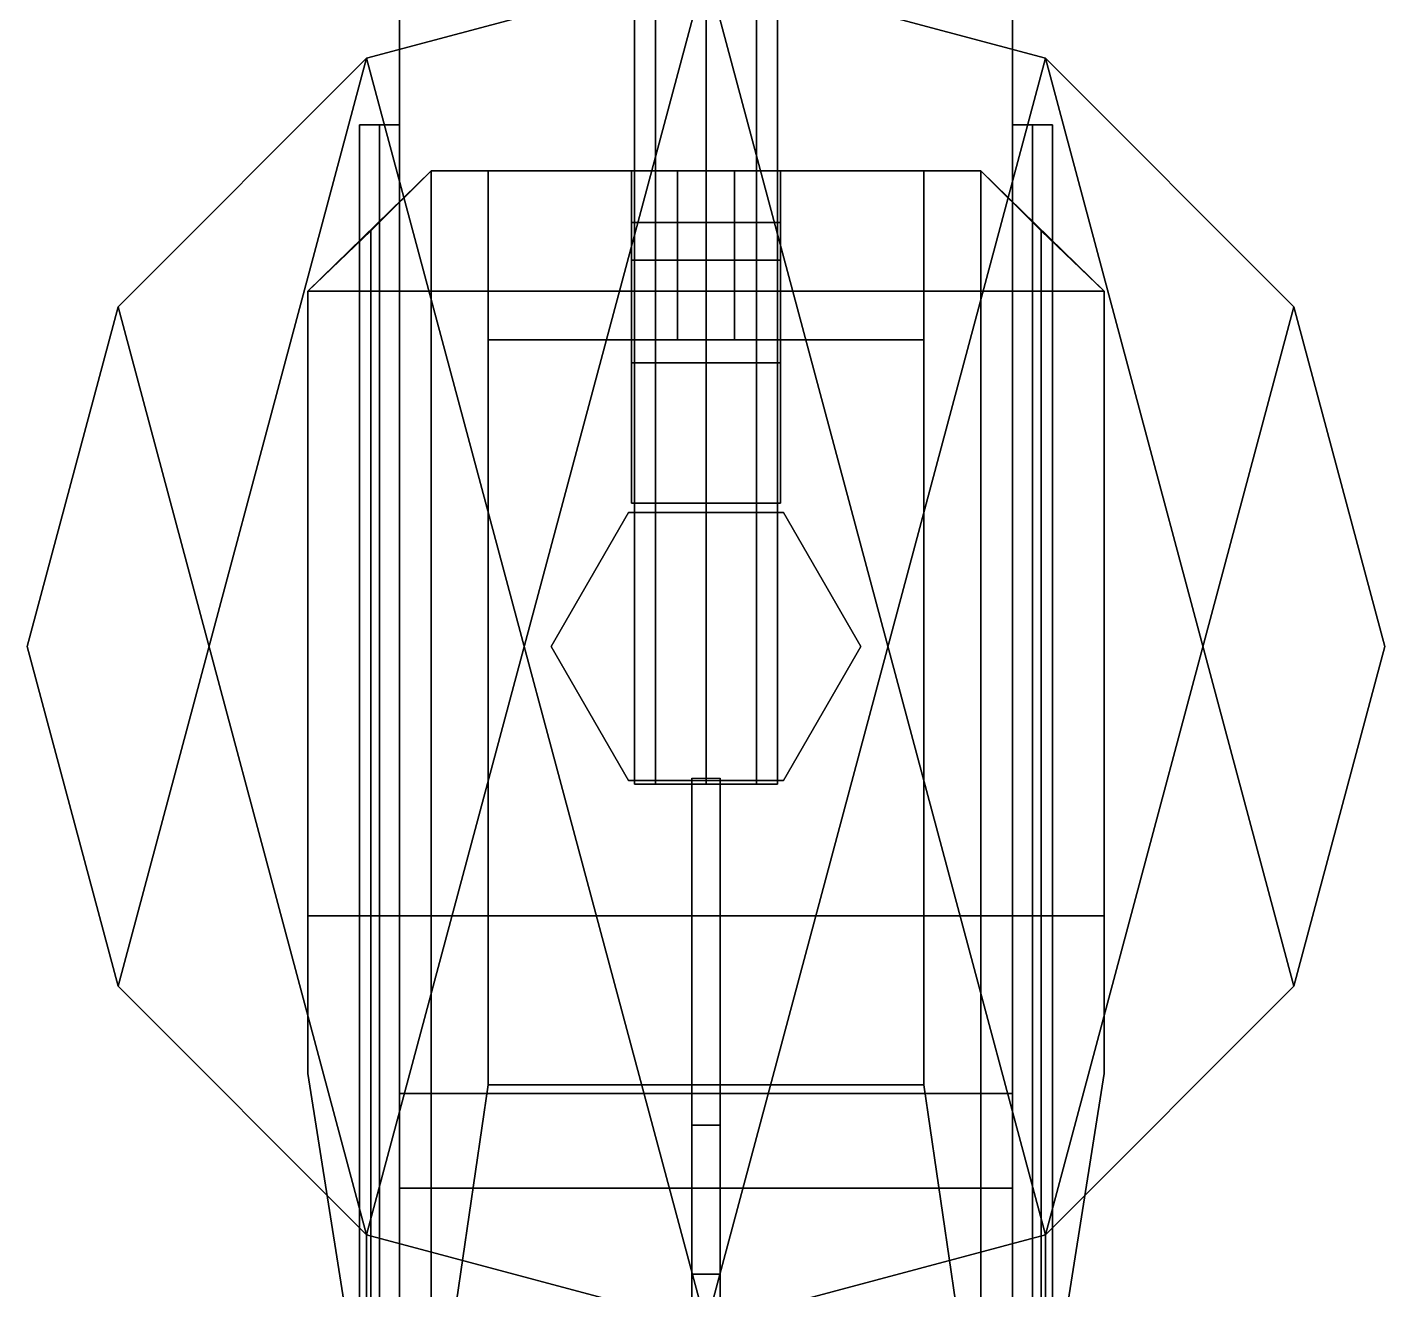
# Model space of a CAD drawing. Header units: millimetres. Extents: x -5.7 to 2.4, y -19.3 to 8.9.
# Drawn here: x -2.37 to 2.37, y -2.245 to 2.161 of the extents above; entities that cross this region are included whole.
import ezdxf

# ---------------------------------------------------------------- set-up
doc = ezdxf.new("R2010")
doc.units = ezdxf.units.MM
for name, color, linetype in [('gun', 1, 'Continuous'), ('sleeve', 5, 'Continuous'), ('supports', 5, 'Continuous'), ('turret', 2, 'Continuous')]:
    doc.layers.add(name, color=color, linetype=linetype)

msp = doc.modelspace()

# ---------------------------------------------------------------- linework, layer by layer
for points in [[(-1.07, 2.33, 0.99), (-1.07, 2.5, 0.3), (-1.07, -1.89, 0.3), (-1.07, -1.56, 0.99)], [(-1.07, -1.89, 0.3), (-1.07, 2.5, 0.3), (1.07, 2.5, 0.3), (1.07, -1.89, 0.3)], [(1.07, -1.89, 0.3), (1.07, 2.5, 0.3), (1.07, 2.33, 0.99), (1.07, -1.56, 0.99)], [(1.07, -1.56, 0.99), (1.07, 2.33, 0.99), (-1.07, 2.33, 0.99), (-1.07, -1.56, 0.99)], [(-1.07, -1.56, 0.99), (-1.07, -1.89, 0.3), (-1.07, -2.69, 1.41), (-1.07, -2.51, 1.89)], [(1.07, -2.51, 1.89), (1.07, -1.56, 0.99), (-1.07, -1.56, 0.99), (-1.07, -2.51, 1.89)], [(1.07, -2.69, 1.41), (1.07, -1.89, 0.3), (1.07, -1.56, 0.99), (1.07, -2.51, 1.89)], [(-1.07, -2.69, 1.41), (-1.07, -1.89, 0.3), (1.07, -1.89, 0.3), (1.07, -2.69, 1.41)]]:
    msp.add_3dface(points)
at = {"layer": 'gun'}
for points in [[(-0.25, -0.48, 3.45), (-0.1768, -0.48, 3.6268), (-0.1768, 2.27, 3.6268), (-0.25, 2.27, 3.45)], [(-0.1768, -0.48, 3.2732), (-0.25, -0.48, 3.45), (-0.25, 2.27, 3.45), (-0.1768, 2.27, 3.2732)], [(-0.1768, -0.48, 3.6268), (0, -0.48, 3.7), (0, 2.27, 3.7), (-0.1768, 2.27, 3.6268)], [(0, -0.48, 3.2), (-0.1768, -0.48, 3.2732), (-0.1768, 2.27, 3.2732), (0, 2.27, 3.2)], [(0, -0.48, 3.7), (0.1768, -0.48, 3.6268), (0.1768, 2.27, 3.6268), (0, 2.27, 3.7)], [(0.1768, -0.48, 3.2732), (0, -0.48, 3.2), (0, 2.27, 3.2), (0.1768, 2.27, 3.2732)], [(0.1768, -0.48, 3.6268), (0.25, -0.48, 3.45), (0.25, 2.27, 3.45), (0.1768, 2.27, 3.6268)], [(0.25, -0.48, 3.45), (0.1768, -0.48, 3.2732), (0.1768, 2.27, 3.2732), (0.25, 2.27, 3.45)]]:
    msp.add_3dface(points, dxfattribs=at)
at = {"layer": 'sleeve'}
for points in [[(-0.26, 1.48, 3.45), (-0.26, 1.3487, 3.94), (0.26, 1.3487, 3.94), (0.26, 1.48, 3.45)], [(-0.26, 1.3487, 2.96), (-0.26, 1.48, 3.45), (0.26, 1.48, 3.45), (0.26, 1.3487, 2.96)], [(-0.26, 1.3487, 3.94), (-0.26, 0.99, 4.2987), (0.26, 0.99, 4.2987), (0.26, 1.3487, 3.94)], [(-0.26, 0.99, 2.6013), (-0.26, 1.3487, 2.96), (0.26, 1.3487, 2.96), (0.26, 0.99, 2.6013)], [(-0.26, 0.99, 4.2987), (-0.26, 0.5, 4.43), (0.26, 0.5, 4.43), (0.26, 0.99, 4.2987)], [(-0.26, 0.5, 2.47), (-0.26, 0.99, 2.6013), (0.26, 0.99, 2.6013), (0.26, 0.5, 2.47)]]:
    msp.add_3dface(points, dxfattribs=at)
at = {"layer": 'supports'}
for points in [[(-1.21, -2.6, 1.68), (-1.14, -2.6, 1.75), (-1.14, 1.82, 1.3), (-1.21, 1.82, 1.23)], [(-1.14, -2.6, 1.61), (-1.21, -2.6, 1.68), (-1.21, 1.82, 1.23), (-1.14, 1.82, 1.16)], [(-1.14, 1.82, 1.3), (-1.07, 1.82, 1.23), (-1.14, 1.82, 1.16), (-1.21, 1.82, 1.23)], [(-1.14, -2.6, 1.75), (-1.07, -2.6, 1.68), (-1.07, 1.82, 1.23), (-1.14, 1.82, 1.3)], [(-1.07, -2.6, 1.68), (-1.14, -2.6, 1.61), (-1.14, 1.82, 1.16), (-1.07, 1.82, 1.23)], [(1.07, -2.6, 1.68), (1.14, -2.6, 1.75), (1.14, 1.82, 1.3), (1.07, 1.82, 1.23)], [(1.14, -2.6, 1.61), (1.07, -2.6, 1.68), (1.07, 1.82, 1.23), (1.14, 1.82, 1.16)], [(1.14, 1.82, 1.3), (1.21, 1.82, 1.23), (1.14, 1.82, 1.16), (1.07, 1.82, 1.23)], [(1.14, -2.6, 1.75), (1.21, -2.6, 1.68), (1.21, 1.82, 1.23), (1.14, 1.82, 1.3)], [(1.21, -2.6, 1.68), (1.14, -2.6, 1.61), (1.14, 1.82, 1.16), (1.21, 1.82, 1.23)]]:
    msp.add_3dface(points, dxfattribs=at)
at = {"layer": 'turret'}
for points in [[(0, 2.37, 2.15), (-1.185, -2.0525, 2.15), (-2.0525, -1.185, 2.15), (-1.185, 2.0525, 2.15)], [(-1.185, 2.0525, 2.25), (0, 2.37, 2.25), (0, 2.37, 2.15), (-1.185, 2.0525, 2.15)], [(1.185, 2.0525, 2.15), (0, -2.37, 2.15), (-1.185, -2.0525, 2.15), (0, 2.37, 2.15)], [(1.185, -2.0525, 2.25), (0, 2.37, 2.25), (-1.185, 2.0525, 2.25), (0, -2.37, 2.25)], [(0, 2.37, 2.25), (1.185, 2.0525, 2.25), (1.185, 2.0525, 2.15), (0, 2.37, 2.15)], [(2.0525, -1.185, 2.25), (1.185, 2.0525, 2.25), (0, 2.37, 2.25), (1.185, -2.0525, 2.25)], [(-1.185, 2.0525, 2.15), (-2.0525, -1.185, 2.15), (-2.37, 0, 2.15), (-2.0525, 1.185, 2.15)], [(-2.0525, 1.185, 2.25), (-1.185, 2.0525, 2.25), (-1.185, 2.0525, 2.15), (-2.0525, 1.185, 2.15)], [(0, -2.37, 2.25), (-1.185, 2.0525, 2.25), (-2.0525, 1.185, 2.25), (-1.185, -2.0525, 2.25)], [(2.0525, 1.185, 2.15), (1.185, -2.0525, 2.15), (0, -2.37, 2.15), (1.185, 2.0525, 2.15)], [(1.185, 2.0525, 2.25), (2.0525, 1.185, 2.25), (2.0525, 1.185, 2.15), (1.185, 2.0525, 2.15)], [(2.37, 0, 2.25), (2.0525, 1.185, 2.25), (1.185, 2.0525, 2.25), (2.0525, -1.185, 2.25)], [(-0.96, 1.66, 3.51), (-0.96, 1.66, 2.25), (-1.39, 1.24, 2.25), (-1.39, 1.24, 3.51)], [(-0.96, 1.66, 3.85), (-0.96, 1.66, 3.51), (-1.39, 1.24, 3.51), (-1.17, 1.45, 3.85)], [(-1.39, 1.24, 2.25), (-0.96, 1.66, 2.25), (-0.96, 1.66, 3.51), (-1.39, 1.24, 3.51)], [(-1.39, 1.24, 3.51), (-0.96, 1.66, 3.51), (-0.96, 1.66, 3.85), (-1.17, 1.45, 3.85)], [(-0.96, 1.66, 4.17), (-0.96, 1.66, 3.85), (-1.17, 1.45, 3.85), (-0.96, 1.66, 4.17)], [(-0.96, 1.66, 4.17), (-1.17, 1.45, 3.85), (-1.17, -2.88, 3.85), (-0.96, -2.89, 4.17)], [(-1.17, -2.88, 3.85), (-1.17, 1.45, 3.85), (-0.96, 1.66, 4.17), (-0.96, -2.89, 4.17)], [(-1.17, 1.45, 3.85), (-0.96, 1.66, 3.85), (-0.96, 1.66, 4.17)], [(0.96, 1.66, 3.19), (0.96, 1.66, 2.25), (-0.96, 1.66, 2.25), (-0.96, 1.66, 3.19)], [(-0.76, 1.66, 4.47), (-0.96, 1.66, 4.17), (-0.96, -2.89, 4.17), (-0.76, -1.53, 4.47)], [(-0.26, 1.66, 4.17), (-0.26, 1.66, 3.3), (-0.96, 1.66, 3.19), (-0.96, 1.66, 4.17)], [(-0.1, 1.66, 3.19), (-0.1, 1.66, 3.19), (-0.96, 1.66, 3.19), (-0.26, 1.66, 3.3)], [(-0.26, 1.66, 4.47), (-0.26, 1.66, 4.17), (-0.96, 1.66, 4.17), (-0.76, 1.66, 4.47)], [(-0.96, 1.66, 3.19), (-0.96, 1.66, 2.25), (0.96, 1.66, 2.25), (0.96, 1.66, 3.19)], [(-0.96, -2.89, 4.17), (-0.96, 1.66, 4.17), (-0.76, 1.66, 4.47), (-0.76, -1.53, 4.47)], [(-0.76, 1.66, 4.47), (-0.96, 1.66, 4.17), (-0.26, 1.66, 4.17), (-0.26, 1.66, 4.47)], [(-0.96, 1.66, 4.17), (-0.96, 1.66, 3.19), (-0.26, 1.66, 3.3), (-0.26, 1.66, 4.17)], [(-0.96, 1.66, 3.19), (-0.96, 1.66, 3.19), (-0.1, 1.66, 3.19), (-0.26, 1.66, 3.3)], [(-0.26, 1.07, 4.47), (-0.26, 1.66, 4.47), (-0.76, 1.66, 4.47), (-0.76, 1.07, 4.47)], [(-0.76, 1.07, 4.47), (-0.76, 1.66, 4.47), (-0.26, 1.66, 4.47), (-0.26, 1.07, 4.47)], [(-0.26, 1.07, 3.3), (-0.26, 1.66, 3.3), (-0.26, 1.66, 4.47), (-0.26, 1.07, 4.47)], [(-0.1, 1.07, 3.19), (-0.1, 1.66, 3.19), (-0.26, 1.66, 3.3), (-0.26, 1.07, 3.3)], [(-0.26, 1.07, 4.47), (-0.26, 1.66, 4.47), (-0.26, 1.66, 3.3), (-0.26, 1.07, 3.3)], [(-0.26, 1.07, 3.3), (-0.26, 1.66, 3.3), (-0.1, 1.66, 3.19), (-0.1, 1.07, 3.19)], [(0.1, 1.07, 3.19), (0.1, 1.66, 3.19), (-0.1, 1.66, 3.19), (-0.1, 1.07, 3.19)], [(-0.1, 1.07, 3.19), (-0.1, 1.66, 3.19), (0.1, 1.66, 3.19), (0.1, 1.07, 3.19)], [(0.96, 1.66, 3.19), (0.96, 1.66, 3.19), (0.1, 1.66, 3.19), (0.26, 1.66, 3.3)], [(0.26, 1.07, 3.3), (0.26, 1.66, 3.3), (0.1, 1.66, 3.19), (0.1, 1.07, 3.19)], [(0.1, 1.07, 3.19), (0.1, 1.66, 3.19), (0.26, 1.66, 3.3), (0.26, 1.07, 3.3)], [(0.1, 1.66, 3.19), (0.1, 1.66, 3.19), (0.96, 1.66, 3.19), (0.26, 1.66, 3.3)], [(0.76, 1.66, 4.47), (0.96, 1.66, 4.17), (0.26, 1.66, 4.17), (0.26, 1.66, 4.47)], [(0.76, 1.07, 4.47), (0.76, 1.66, 4.47), (0.26, 1.66, 4.47), (0.26, 1.07, 4.47)], [(0.96, 1.66, 4.17), (0.96, 1.66, 3.19), (0.26, 1.66, 3.3), (0.26, 1.66, 4.17)], [(0.26, 1.07, 4.47), (0.26, 1.66, 4.47), (0.26, 1.66, 3.3), (0.26, 1.07, 3.3)], [(0.26, 1.07, 3.3), (0.26, 1.66, 3.3), (0.26, 1.66, 4.47), (0.26, 1.07, 4.47)], [(0.26, 1.07, 4.47), (0.26, 1.66, 4.47), (0.76, 1.66, 4.47), (0.76, 1.07, 4.47)], [(0.26, 1.66, 4.47), (0.26, 1.66, 4.17), (0.96, 1.66, 4.17), (0.76, 1.66, 4.47)], [(0.26, 1.66, 4.17), (0.26, 1.66, 3.3), (0.96, 1.66, 3.19), (0.96, 1.66, 4.17)], [(0.96, -2.89, 4.17), (0.96, 1.66, 4.17), (0.76, 1.66, 4.47), (0.76, -1.53, 4.47)], [(0.76, 1.66, 4.47), (0.96, 1.66, 4.17), (0.96, -2.89, 4.17), (0.76, -1.53, 4.47)], [(1.39, 1.24, 2.25), (0.96, 1.66, 2.25), (0.96, 1.66, 3.51), (1.39, 1.24, 3.51)], [(1.39, 1.24, 3.51), (0.96, 1.66, 3.51), (0.96, 1.66, 3.85), (1.17, 1.45, 3.85)], [(1.17, 1.45, 3.85), (0.96, 1.66, 3.85), (0.96, 1.66, 4.17)], [(1.17, -2.88, 3.85), (1.17, 1.45, 3.85), (0.96, 1.66, 4.17), (0.96, -2.89, 4.17)], [(0.96, 1.66, 3.51), (0.96, 1.66, 2.25), (1.39, 1.24, 2.25), (1.39, 1.24, 3.51)], [(0.96, 1.66, 4.17), (1.17, 1.45, 3.85), (1.17, -2.88, 3.85), (0.96, -2.89, 4.17)], [(0.96, 1.66, 3.85), (0.96, 1.66, 3.51), (1.39, 1.24, 3.51), (1.17, 1.45, 3.85)], [(0.96, 1.66, 4.17), (0.96, 1.66, 3.85), (1.17, 1.45, 3.85), (0.96, 1.66, 4.17)], [(-1.17, 1.45, 3.85), (-1.39, 1.24, 3.51), (-1.39, -1.49, 3.51), (-1.17, -2.88, 3.85)], [(-1.39, -1.49, 3.51), (-1.39, 1.24, 3.51), (-1.17, 1.45, 3.85), (-1.17, -2.88, 3.85)], [(1.39, -1.49, 3.51), (1.39, 1.24, 3.51), (1.17, 1.45, 3.85), (1.17, -2.88, 3.85)], [(1.17, 1.45, 3.85), (1.39, 1.24, 3.51), (1.39, -1.49, 3.51), (1.17, -2.88, 3.85)], [(-1.39, 1.24, 3.51), (-1.39, 1.24, 1.84), (-1.39, -0.94, 1.84), (-1.39, -0.94, 3.51)], [(1.39, 1.24, 2.15), (1.39, 1.24, 1.84), (-1.39, 1.24, 1.84), (-1.39, 1.24, 2.15)], [(-1.39, -0.94, 1.84), (-1.39, 1.24, 1.84), (1.39, 1.24, 1.84), (1.39, -0.94, 1.84)], [(-1.39, -0.94, 1.84), (-1.39, 1.24, 1.84), (-1.39, 1.24, 3.51), (-1.39, -0.94, 3.51)], [(1.39, -0.94, 1.84), (1.39, 1.24, 1.84), (-1.39, 1.24, 1.84), (-1.39, -0.94, 1.84)], [(1.39, -0.94, 1.84), (1.39, 1.24, 1.84), (1.39, 1.24, 3.51), (1.39, -0.94, 3.51)], [(1.39, 1.24, 3.51), (1.39, 1.24, 1.84), (1.39, -0.94, 1.84), (1.39, -0.94, 3.51)], [(-2.37, 0, 2.25), (-2.0525, 1.185, 2.25), (-2.0525, 1.185, 2.15), (-2.37, 0, 2.15)], [(-1.185, -2.0525, 2.25), (-2.0525, 1.185, 2.25), (-2.37, 0, 2.25), (-2.0525, -1.185, 2.25)], [(2.37, 0, 2.15), (2.0525, -1.185, 2.15), (1.185, -2.0525, 2.15), (2.0525, 1.185, 2.15)], [(2.0525, 1.185, 2.25), (2.37, 0, 2.25), (2.37, 0, 2.15), (2.0525, 1.185, 2.15)], [(0.76, -1.53, 4.47), (0.76, 1.07, 4.47), (-0.76, 1.07, 4.47), (-0.76, -1.53, 4.47)], [(-0.76, -1.53, 4.47), (-0.76, 1.07, 4.47), (0.76, 1.07, 4.47), (0.76, -1.53, 4.47)], [(0.26, 1.07, 4.47), (0.26, 1.07, 3.3), (-0.26, 1.07, 3.3), (-0.26, 1.07, 4.47)], [(-0.26, 1.07, 4.47), (-0.26, 1.07, 3.3), (0.26, 1.07, 3.3), (0.26, 1.07, 4.47)], [(-0.27, 0.4677, 0.99), (-0.54, 0, 0.99), (-0.54, 0, 1.84), (-0.27, 0.4677, 1.84)], [(0.27, 0.4677, 0.99), (-0.27, 0.4677, 0.99), (-0.27, 0.4677, 1.84), (0.27, 0.4677, 1.84)], [(0.54, 0, 0.99), (0.27, 0.4677, 0.99), (0.27, 0.4677, 1.84), (0.54, 0, 1.84)], [(-0.54, 0, 0.99), (-0.27, -0.4677, 0.99), (-0.27, -0.4677, 1.84), (-0.54, 0, 1.84)], [(-2.0525, -1.185, 2.25), (-2.37, 0, 2.25), (-2.37, 0, 2.15), (-2.0525, -1.185, 2.15)], [(0.27, -0.4677, 0.99), (0.54, 0, 0.99), (0.54, 0, 1.84), (0.27, -0.4677, 1.84)], [(2.37, 0, 2.25), (2.0525, -1.185, 2.25), (2.0525, -1.185, 2.15), (2.37, 0, 2.15)], [(-0.27, -0.4677, 0.99), (0.27, -0.4677, 0.99), (0.27, -0.4677, 1.84), (-0.27, -0.4677, 1.84)], [(-0.05, -0.94, 1.52), (-0.05, -0.46, 1.52), (0.05, -0.46, 1.52), (0.05, -0.94, 1.52)], [(-0.05, -0.46, 1.84), (-0.05, -0.46, 1.52), (-0.05, -0.94, 1.52), (-0.05, -0.94, 1.84)], [(0.05, -0.94, 1.52), (0.05, -0.46, 1.52), (0.05, -0.46, 1.84), (0.05, -0.94, 1.84)], [(-1.39, -0.94, 3.51), (-1.39, -0.94, 3.14), (-1.39, -1.49, 3.51)], [(-1.39, -1.49, 3.51), (-1.39, -0.94, 3.14), (-1.39, -0.94, 3.51), (-1.39, -1.49, 3.51)], [(-0.05, -0.94, 2.15), (-0.05, -0.94, 1.99), (-0.05, -3.57, 1.99), (-0.05, -3.57, 2.15)], [(0.05, -0.94, 2.15), (0.05, -0.94, 1.99), (-0.05, -0.94, 1.99), (-0.05, -0.94, 2.15)], [(-0.05, -0.94, 1.99), (-0.05, -0.94, 1.52), (-0.05, -1.67, 1.67), (-0.05, -2.19, 1.99)], [(-0.05, -1.67, 1.67), (-0.05, -0.94, 1.52), (0.05, -0.94, 1.52), (0.05, -1.67, 1.67)], [(0.05, -3.57, 1.99), (0.05, -0.94, 1.99), (0.05, -0.94, 2.15), (0.05, -3.57, 2.15)], [(0.05, -1.67, 1.67), (0.05, -0.94, 1.52), (0.05, -0.94, 1.99), (0.05, -2.19, 1.99)], [(1.39, -1.49, 3.51), (1.39, -0.94, 3.14), (1.39, -0.94, 3.51), (1.39, -1.49, 3.51)], [(1.39, -0.94, 3.51), (1.39, -0.94, 3.14), (1.39, -1.49, 3.51)], [(-1.185, -2.0525, 2.25), (-2.0525, -1.185, 2.25), (-2.0525, -1.185, 2.15), (-1.185, -2.0525, 2.15)], [(2.0525, -1.185, 2.25), (1.185, -2.0525, 2.25), (1.185, -2.0525, 2.15), (2.0525, -1.185, 2.15)], [(-0.76, -1.53, 4.47), (-0.96, -2.89, 4.17), (0.96, -2.89, 4.17), (0.76, -1.53, 4.47)], [(0.76, -1.53, 4.47), (0.96, -2.89, 4.17), (-0.96, -2.89, 4.17), (-0.76, -1.53, 4.47)], [(-0.05, -2.19, 1.99), (-0.05, -1.67, 1.67), (0.05, -1.67, 1.67), (0.05, -2.19, 1.99)], [(-1.185, -3.7225, 2.25), (-1.185, -2.0525, 2.25), (-1.185, -2.0525, 2.15), (-1.185, -3.7225, 2.15)], [(0, -2.37, 2.25), (-1.185, -2.0525, 2.25), (-1.185, -3.7225, 2.25), (0, -4.04, 2.25)], [(0, -2.37, 2.15), (0, -4.04, 2.15), (-1.185, -3.7225, 2.15), (-1.185, -2.0525, 2.15)], [(1.185, -2.0525, 2.25), (0, -2.37, 2.25), (0, -4.04, 2.25), (1.185, -3.7225, 2.25)], [(1.185, -2.0525, 2.15), (1.185, -3.7225, 2.15), (0, -4.04, 2.15), (0, -2.37, 2.15)], [(1.185, -2.0525, 2.25), (1.185, -3.7225, 2.25), (1.185, -3.7225, 2.15), (1.185, -2.0525, 2.15)], [(-0.05, -3.57, 1.99), (-0.05, -2.19, 1.99), (0.05, -2.19, 1.99), (0.05, -3.57, 1.99)]]:
    msp.add_3dface(points, dxfattribs=at)

doc.saveas('drawing.dxf')
